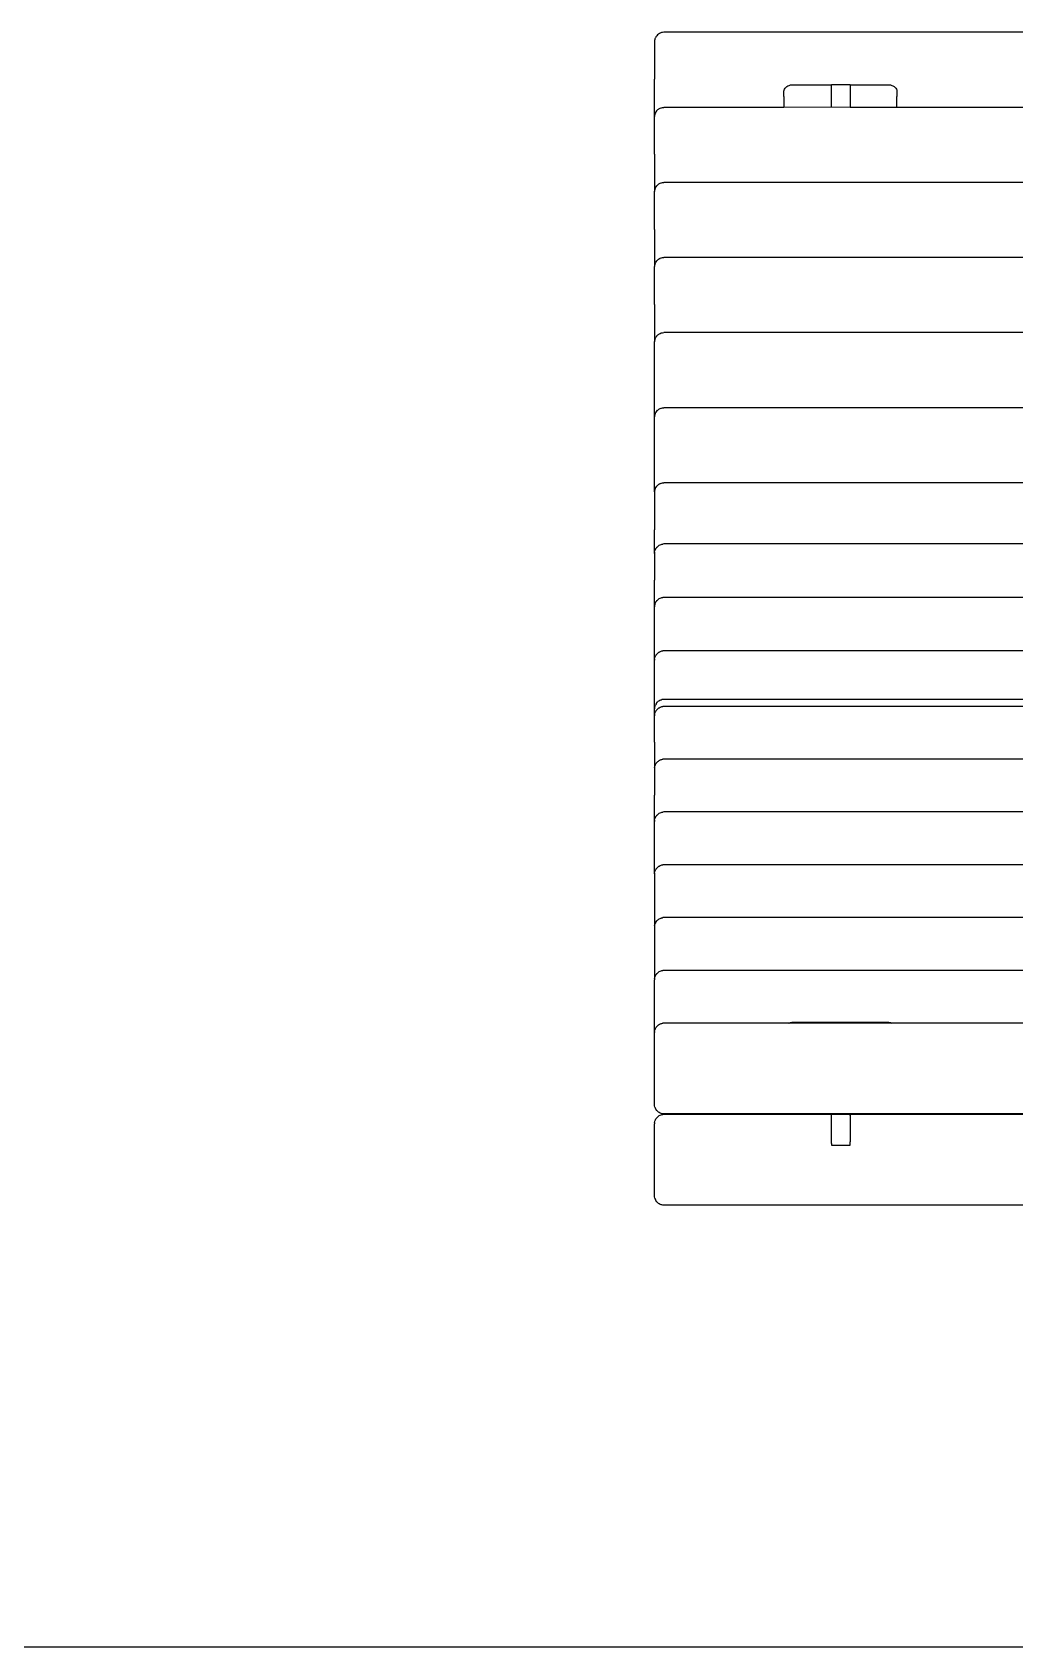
# Model space of a CAD drawing. Header units: inches. Extents: x 15 to 4613, y 7 to 3258.
# Drawn here: x 2331 to 2853, y 1765 to 2623 of the extents above; entities that cross this region are included whole.
import ezdxf

# ---------------------------------------------------------------- set-up
doc = ezdxf.new("R2010")
doc.units = ezdxf.units.IN
doc.header["$MEASUREMENT"] = 0

msp = doc.modelspace()

# ---------------------------------------------------------------- linework, layer by layer
for p, q in [((2661.78, 2618.13), (2661.73, 2617.63)), ((2661.73, 2617.63), (2661.73, 2597.67)), ((2661.92, 2618.99), (2661.78, 2618.13)), ((2661.92, 2618.99), (2662.2, 2619.61)), ((2662.46, 2620.23), (2662.2, 2619.65)), ((2662.2, 2619.65), (2662.2, 2619.61)), ((2662.89, 2620.8), (2662.46, 2620.23)), ((2663.27, 2621.22), (2662.89, 2620.8)), ((2663.79, 2621.67), (2663.27, 2621.22)), ((2664.42, 2622.04), (2663.79, 2621.67)), ((2664.76, 2622.2), (2664.42, 2622.04)), ((2665.37, 2622.43), (2664.76, 2622.2)), ((2666.04, 2622.58), (2665.37, 2622.43)), ((2666.73, 2622.61), (2666.04, 2622.58)), ((3256.73, 2622.61), (2666.73, 2622.61)), ((2661.73, 2578.03), (2661.73, 2597.67)), ((2730.55, 2591.27), (2730.61, 2591.81)), ((2730.55, 2588.42), (2730.55, 2591.27)), ((2730.61, 2591.81), (2730.8, 2592.35)), ((2730.8, 2592.35), (2731.1, 2592.86)), ((2731.1, 2592.86), (2731.51, 2593.33)), ((2731.51, 2593.33), (2732.02, 2593.75)), ((2732.02, 2593.75), (2732.63, 2594.11)), ((2732.63, 2594.11), (2733.28, 2594.39)), ((2733.28, 2594.39), (2734.01, 2594.6)), ((2734.01, 2594.6), (2734.27, 2594.65)), ((2734.27, 2594.65), (2734.77, 2594.73)), ((2734.77, 2594.73), (2735.55, 2594.77)), ((2735.55, 2594.77), (2755.75, 2594.77)), ((2765.75, 2594.77), (2755.75, 2594.77)), ((2755.75, 2591.92), (2755.75, 2594.77)), ((2755.75, 2585.51), (2755.75, 2591.92)), ((2765.75, 2594.77), (2785.55, 2594.77)), ((2765.75, 2594.77), (2765.75, 2591.92)), ((2765.75, 2591.92), (2765.75, 2585.51)), ((2785.55, 2594.77), (2786.33, 2594.73)), ((2786.33, 2594.73), (2786.83, 2594.65)), ((2786.83, 2594.65), (2787.1, 2594.6)), ((2787.1, 2594.6), (2787.82, 2594.39)), ((2787.82, 2594.39), (2788.47, 2594.11)), ((2788.47, 2594.11), (2789.09, 2593.75)), ((2789.09, 2593.75), (2789.6, 2593.33)), ((2789.6, 2593.33), (2790.01, 2592.86)), ((2790.01, 2592.86), (2790.31, 2592.35)), ((2790.31, 2592.35), (2790.49, 2591.81)), ((2790.49, 2591.81), (2790.55, 2591.27)), ((2790.55, 2591.27), (2790.55, 2588.42)), ((2664.76, 2582.31), (2665.32, 2582.52)), ((2665.32, 2582.52), (2665.37, 2582.54)), ((2665.37, 2582.54), (2666.01, 2582.68)), ((2666.01, 2582.68), (2666.73, 2582.72)), ((2730.55, 2582.72), (2666.73, 2582.72)), ((2730.55, 2588.42), (2730.55, 2582.72)), ((2755.75, 2582.73), (2730.55, 2582.72)), ((2755.75, 2584.53), (2755.75, 2585.51)), ((2755.75, 2583.38), (2755.75, 2584.53)), ((2755.75, 2582.73), (2755.75, 2583.38)), ((2765.75, 2582.72), (2755.75, 2582.73)), ((2765.75, 2585.51), (2765.75, 2584.53)), ((2765.75, 2584.53), (2765.75, 2583.38)), ((2765.75, 2583.38), (2765.75, 2582.72)), ((2790.55, 2582.72), (2765.75, 2582.72)), ((2790.55, 2582.72), (2790.55, 2588.42)), ((3132.5, 2582.72), (2790.55, 2582.72)), ((2661.73, 2578.03), (2661.74, 2577.88)), ((2661.73, 2577.73), (2661.74, 2577.88)), ((2661.73, 2557.78), (2661.73, 2577.73)), ((2661.78, 2578.24), (2661.74, 2577.88)), ((2661.92, 2579.1), (2661.78, 2578.24)), ((2661.93, 2579.13), (2661.92, 2579.1)), ((2661.93, 2579.13), (2662.18, 2579.71)), ((2662.2, 2579.75), (2662.18, 2579.71)), ((2662.2, 2579.75), (2662.46, 2580.34)), ((2662.46, 2580.34), (2662.52, 2580.42)), ((2662.52, 2580.42), (2662.89, 2580.9)), ((2662.89, 2580.9), (2662.95, 2580.97)), ((2662.95, 2580.97), (2663.27, 2581.33)), ((2663.27, 2581.33), (2663.45, 2581.49)), ((2663.45, 2581.49), (2663.79, 2581.78)), ((2663.79, 2581.78), (2664.02, 2581.92)), ((2664.02, 2581.92), (2664.42, 2582.15)), ((2664.42, 2582.15), (2664.65, 2582.26)), ((2664.65, 2582.26), (2664.76, 2582.31)), ((2661.73, 2557.78), (2661.73, 2538.14)), ((2661.93, 2539.22), (2662.18, 2539.81)), ((2662.2, 2539.85), (2662.18, 2539.81)), ((2662.2, 2539.85), (2662.46, 2540.43)), ((2662.46, 2540.43), (2662.52, 2540.51)), ((2662.52, 2540.51), (2662.89, 2541)), ((2662.89, 2541), (2662.95, 2541.07)), ((2662.95, 2541.07), (2663.27, 2541.42)), ((2663.27, 2541.42), (2663.45, 2541.58)), ((2663.45, 2541.58), (2663.79, 2541.87)), ((2663.79, 2541.87), (2664.02, 2542.01)), ((2664.02, 2542.01), (2664.42, 2542.24)), ((2664.42, 2542.24), (2664.65, 2542.35)), ((2664.65, 2542.35), (2664.76, 2542.4)), ((2664.76, 2542.4), (2665.32, 2542.62)), ((2665.32, 2542.62), (2665.37, 2542.64)), ((2665.37, 2542.64), (2666.01, 2542.78)), ((2666.01, 2542.78), (2666.73, 2542.82)), ((3256.73, 2542.82), (2666.73, 2542.82)), ((2661.74, 2537.98), (2661.73, 2538.14)), ((2661.73, 2537.83), (2661.74, 2537.98)), ((2661.73, 2517.88), (2661.73, 2537.83)), ((2661.78, 2538.34), (2661.74, 2537.98)), ((2661.92, 2539.19), (2661.78, 2538.34)), ((2661.93, 2539.22), (2661.92, 2539.19)), ((2661.73, 2517.88), (2661.73, 2498.23)), ((2661.74, 2498.08), (2661.73, 2498.23)), ((2661.73, 2497.92), (2661.74, 2498.08)), ((2661.73, 2477.97), (2661.73, 2497.92)), ((2661.78, 2498.42), (2661.74, 2498.08)), ((2661.92, 2499.29), (2661.78, 2498.42)), ((2661.93, 2499.32), (2661.92, 2499.29)), ((2661.93, 2499.32), (2662.2, 2499.91)), ((2662.2, 2499.95), (2662.46, 2500.53)), ((2662.2, 2499.91), (2662.2, 2499.95)), ((2662.46, 2500.53), (2662.52, 2500.61)), ((2662.52, 2500.61), (2662.89, 2501.1)), ((2662.89, 2501.1), (2662.95, 2501.16)), ((2662.95, 2501.16), (2663.27, 2501.52)), ((2663.27, 2501.52), (2663.45, 2501.68)), ((2663.45, 2501.68), (2663.79, 2501.97)), ((2663.79, 2501.97), (2664.02, 2502.11)), ((2664.02, 2502.11), (2664.42, 2502.34)), ((2664.42, 2502.34), (2664.65, 2502.45)), ((2664.65, 2502.45), (2664.76, 2502.5)), ((2664.76, 2502.5), (2665.32, 2502.71)), ((2665.32, 2502.71), (2665.37, 2502.73)), ((2665.37, 2502.73), (2666.04, 2502.88)), ((2666.04, 2502.88), (2666.73, 2502.91)), ((3256.73, 2502.91), (2666.73, 2502.91)), ((2661.73, 2477.97), (2661.73, 2458.33)), ((2664.02, 2462.2), (2664.42, 2462.43)), ((2664.42, 2462.43), (2664.65, 2462.54)), ((2664.65, 2462.54), (2664.76, 2462.59)), ((2664.76, 2462.59), (2665.32, 2462.81)), ((2665.32, 2462.81), (2665.37, 2462.83)), ((2665.37, 2462.83), (2666.01, 2462.97)), ((2666.01, 2462.97), (2666.73, 2463.01)), ((3256.73, 2463.01), (2666.73, 2463.01)), ((2661.74, 2458.17), (2661.73, 2458.33)), ((2661.73, 2458.02), (2661.74, 2458.17)), ((2661.73, 2438.07), (2661.73, 2458.02)), ((2661.78, 2458.53), (2661.74, 2458.17)), ((2661.92, 2459.39), (2661.78, 2458.53)), ((2661.93, 2459.41), (2661.92, 2459.39)), ((2661.93, 2459.41), (2662.18, 2460)), ((2662.2, 2460.04), (2662.18, 2460)), ((2662.2, 2460.04), (2662.46, 2460.62)), ((2662.46, 2460.62), (2662.52, 2460.7)), ((2662.52, 2460.7), (2662.89, 2461.19)), ((2662.89, 2461.19), (2662.95, 2461.26)), ((2662.95, 2461.26), (2663.27, 2461.61)), ((2663.27, 2461.61), (2663.45, 2461.77)), ((2663.45, 2461.77), (2663.79, 2462.06)), ((2663.79, 2462.06), (2664.02, 2462.2)), ((2661.73, 2418.42), (2661.73, 2438.07)), ((2661.92, 2419.48), (2661.78, 2418.61)), ((2661.93, 2419.51), (2661.92, 2419.48)), ((2661.93, 2419.51), (2662.2, 2420.1)), ((2662.2, 2420.14), (2662.46, 2420.72)), ((2662.2, 2420.1), (2662.2, 2420.14)), ((2662.46, 2420.72), (2662.52, 2420.8)), ((2662.52, 2420.8), (2662.89, 2421.29)), ((2662.89, 2421.29), (2662.95, 2421.35)), ((2662.95, 2421.35), (2663.27, 2421.71)), ((2663.27, 2421.71), (2663.45, 2421.87)), ((2663.45, 2421.87), (2663.79, 2422.16)), ((2663.79, 2422.16), (2664.02, 2422.3)), ((2664.02, 2422.3), (2664.42, 2422.53)), ((2664.42, 2422.53), (2664.65, 2422.64)), ((2664.65, 2422.64), (2664.76, 2422.69)), ((2664.76, 2422.69), (2665.32, 2422.9)), ((2665.32, 2422.9), (2665.37, 2422.92)), ((2665.37, 2422.92), (2666.04, 2423.07)), ((2666.04, 2423.07), (2666.73, 2423.1)), ((3256.73, 2423.1), (2666.73, 2423.1)), ((2661.74, 2418.27), (2661.73, 2418.42)), ((2661.73, 2418.11), (2661.74, 2418.27)), ((2661.73, 2398.16), (2661.73, 2418.11)), ((2661.78, 2418.61), (2661.74, 2418.27)), ((2661.73, 2378.52), (2661.73, 2398.16)), ((2661.74, 2378.36), (2661.73, 2378.52)), ((2661.74, 2378.36), (2661.73, 2378.21)), ((2661.73, 2378.21), (2661.73, 2358.26)), ((2661.78, 2378.71), (2661.74, 2378.36)), ((2661.92, 2379.58), (2661.78, 2378.71)), ((2661.93, 2379.6), (2661.92, 2379.58)), ((2661.93, 2379.6), (2662.2, 2380.19)), ((2662.2, 2380.23), (2662.46, 2380.81)), ((2662.2, 2380.19), (2662.2, 2380.23)), ((2662.46, 2380.81), (2662.52, 2380.89)), ((2662.52, 2380.89), (2662.89, 2381.38)), ((2662.89, 2381.38), (2662.95, 2381.45)), ((2662.95, 2381.45), (2663.27, 2381.8)), ((2663.27, 2381.8), (2663.45, 2381.96)), ((2663.45, 2381.96), (2663.79, 2382.25)), ((2663.79, 2382.25), (2664.02, 2382.39)), ((2664.02, 2382.39), (2664.42, 2382.62)), ((2664.42, 2382.62), (2664.65, 2382.73)), ((2664.65, 2382.73), (2664.76, 2382.79)), ((2664.76, 2382.79), (2665.32, 2383)), ((2665.32, 2383), (2665.37, 2383.02)), ((2665.37, 2383.02), (2666.04, 2383.16)), ((2666.04, 2383.16), (2666.73, 2383.19)), ((3256.73, 2383.19), (2666.73, 2383.19)), ((2661.73, 2345.68), (2661.73, 2358.26)), ((2661.78, 2346.3), (2661.73, 2345.68)), ((2661.73, 2345.68), (2661.73, 2331.49)), ((2661.78, 2346.3), (2661.92, 2347.01)), ((2661.92, 2347.01), (2661.93, 2347.04)), ((2661.93, 2347.04), (2662.18, 2347.74)), ((2662.2, 2347.79), (2662.18, 2347.74)), ((2662.2, 2347.79), (2662.46, 2348.23)), ((2662.46, 2348.23), (2662.52, 2348.32)), ((2662.52, 2348.32), (2662.65, 2348.49)), ((2662.65, 2348.49), (2662.89, 2348.88)), ((2662.89, 2348.88), (2662.95, 2348.94)), ((2662.95, 2348.94), (2663.27, 2349.25)), ((2663.27, 2349.25), (2663.45, 2349.42)), ((2663.45, 2349.42), (2663.79, 2349.73)), ((2663.79, 2349.73), (2664.02, 2349.87)), ((2664.02, 2349.87), (2664.23, 2350)), ((2664.23, 2350), (2664.65, 2350.21)), ((2664.65, 2350.21), (2664.76, 2350.26)), ((2664.76, 2350.26), (2665.18, 2350.44)), ((2665.18, 2350.44), (2665.32, 2350.47)), ((2665.32, 2350.47), (2665.66, 2350.57)), ((2665.66, 2350.57), (2666.01, 2350.62)), ((2666.01, 2350.62), (2666.18, 2350.65)), ((2666.73, 2350.68), (2666.18, 2350.65)), ((3240.57, 2350.68), (2666.73, 2350.68)), ((2661.73, 2317.31), (2661.73, 2331.49)), ((2661.78, 2317.92), (2661.73, 2317.31)), ((2661.73, 2303.12), (2661.73, 2317.31)), ((2661.92, 2318.48), (2661.78, 2317.92)), ((2661.92, 2318.63), (2661.93, 2318.67)), ((2661.92, 2318.63), (2661.93, 2318.52)), ((2661.92, 2318.48), (2661.93, 2318.52)), ((2661.93, 2318.67), (2662.18, 2319.36)), ((2662.18, 2319.36), (2662.2, 2319.41)), ((2662.2, 2319.41), (2662.46, 2319.85)), ((2662.46, 2319.85), (2662.52, 2319.95)), ((2662.52, 2319.95), (2662.65, 2320.11)), ((2662.65, 2320.11), (2662.89, 2320.51)), ((2662.89, 2320.51), (2662.95, 2320.57)), ((2662.95, 2320.57), (2663.27, 2320.87)), ((2663.27, 2320.87), (2663.46, 2321.04)), ((2663.46, 2321.04), (2663.79, 2321.35)), ((2663.79, 2321.35), (2664.02, 2321.5)), ((2664.02, 2321.5), (2664.23, 2321.62)), ((2664.23, 2321.62), (2664.65, 2321.83)), ((2664.65, 2321.83), (2664.76, 2321.89)), ((2664.76, 2321.89), (2665.18, 2322.06)), ((2665.18, 2322.06), (2665.32, 2322.1)), ((2665.32, 2322.1), (2665.66, 2322.19)), ((2665.66, 2322.19), (2666.01, 2322.24)), ((2666.01, 2322.24), (2666.18, 2322.27)), ((2666.73, 2322.3), (2666.18, 2322.27)), ((3240.57, 2322.3), (2666.73, 2322.3)), ((2661.73, 2288.93), (2661.73, 2303.12)), ((2661.93, 2290.29), (2662.18, 2290.99)), ((2662.18, 2290.99), (2662.2, 2291.04)), ((2662.2, 2291.04), (2662.46, 2291.47)), ((2662.46, 2291.47), (2662.52, 2291.57)), ((2662.52, 2291.57), (2662.65, 2291.74)), ((2662.65, 2291.74), (2662.89, 2292.13)), ((2662.89, 2292.13), (2662.95, 2292.19)), ((2662.95, 2292.19), (2663.27, 2292.49)), ((2663.27, 2292.49), (2663.46, 2292.66)), ((2663.46, 2292.66), (2663.79, 2292.97)), ((2663.79, 2292.97), (2664.02, 2293.12)), ((2664.02, 2293.12), (2664.23, 2293.24)), ((2664.23, 2293.24), (2664.65, 2293.45)), ((2664.65, 2293.45), (2664.76, 2293.51)), ((2664.76, 2293.51), (2665.18, 2293.68)), ((2665.18, 2293.68), (2665.32, 2293.72)), ((2665.32, 2293.72), (2665.66, 2293.81)), ((2665.66, 2293.81), (2666.01, 2293.87)), ((2666.01, 2293.87), (2666.18, 2293.89)), ((2666.73, 2293.93), (2666.18, 2293.89)), ((3240.57, 2293.93), (2666.73, 2293.93)), ((2661.78, 2289.54), (2661.73, 2288.93)), ((2661.73, 2274.74), (2661.73, 2288.93)), ((2661.78, 2289.54), (2661.92, 2290.26)), ((2661.92, 2290.26), (2661.93, 2290.29)), ((2661.73, 2263.11), (2661.73, 2274.74)), ((2661.93, 2264.43), (2662.2, 2265.22)), ((2662.52, 2265.78), (2662.2, 2265.22)), ((2662.65, 2266), (2662.52, 2265.78)), ((2662.89, 2266.27), (2662.65, 2266)), ((2662.89, 2266.27), (2662.95, 2266.33)), ((2662.95, 2266.33), (2663.46, 2266.9)), ((2663.79, 2267.1), (2663.46, 2266.9)), ((2663.79, 2267.1), (2664.02, 2267.29)), ((2664.02, 2267.29), (2664.16, 2267.38)), ((2664.42, 2267.55), (2664.16, 2267.38)), ((2664.65, 2267.64), (2664.42, 2267.55)), ((2664.76, 2267.69), (2664.65, 2267.64)), ((2664.76, 2267.69), (2665.32, 2267.89)), ((2665.32, 2267.89), (2665.37, 2267.91)), ((2665.66, 2268), (2665.37, 2267.91)), ((2665.99, 2268.06), (2665.66, 2268)), ((2666.35, 2268.09), (2665.99, 2268.06)), ((2666.73, 2268.1), (2666.35, 2268.09)), ((2666.73, 2268.1), (2666.54, 2268.05)), ((3231.16, 2268.1), (2666.73, 2268.1)), ((2661.78, 2263.78), (2661.73, 2263.11)), ((2661.73, 2259.36), (2661.73, 2263.11)), ((2661.78, 2259.98), (2661.73, 2259.36)), ((2661.73, 2245.33), (2661.73, 2259.36)), ((2661.92, 2264.35), (2661.78, 2263.78)), ((2661.78, 2259.98), (2661.92, 2260.68)), ((2661.92, 2264.35), (2661.93, 2264.43)), ((2661.92, 2260.68), (2661.93, 2260.72)), ((2661.93, 2260.72), (2662.18, 2261.42)), ((2662.2, 2261.47), (2662.18, 2261.42)), ((2662.2, 2261.47), (2662.46, 2261.9)), ((2662.46, 2261.9), (2662.52, 2262)), ((2662.52, 2262), (2662.65, 2262.17)), ((2662.65, 2262.17), (2662.89, 2262.56)), ((2662.89, 2262.56), (2662.95, 2262.62)), ((2662.95, 2262.62), (2663.27, 2262.92)), ((2663.27, 2262.92), (2663.45, 2263.09)), ((2663.45, 2263.09), (2663.79, 2263.41)), ((2663.79, 2263.41), (2664.02, 2263.55)), ((2664.02, 2263.55), (2664.23, 2263.67)), ((2664.23, 2263.67), (2664.65, 2263.89)), ((2664.65, 2263.89), (2664.76, 2263.94)), ((2664.76, 2263.94), (2665.18, 2264.12)), ((2665.18, 2264.12), (2665.32, 2264.15)), ((2665.32, 2264.15), (2665.66, 2264.24)), ((2665.66, 2264.24), (2666.01, 2264.3)), ((2666.01, 2264.3), (2666.18, 2264.32)), ((2666.73, 2264.36), (2666.18, 2264.32)), ((3227.18, 2264.36), (2666.73, 2264.36)), ((2661.73, 2245.33), (2661.73, 2231.31)), ((2661.78, 2231.92), (2661.73, 2231.31)), ((2661.73, 2231.31), (2661.73, 2217.28)), ((2661.78, 2231.92), (2661.92, 2232.63)), ((2661.92, 2232.63), (2661.93, 2232.67)), ((2661.93, 2232.67), (2662.18, 2233.37)), ((2662.18, 2233.37), (2662.2, 2233.42)), ((2662.2, 2233.42), (2662.46, 2233.85)), ((2662.46, 2233.85), (2662.52, 2233.95)), ((2662.52, 2233.95), (2662.65, 2234.12)), ((2662.65, 2234.12), (2662.89, 2234.51)), ((2662.89, 2234.51), (2662.95, 2234.57)), ((2662.95, 2234.57), (2663.27, 2234.87)), ((2663.27, 2234.87), (2663.46, 2235.05)), ((2663.46, 2235.05), (2663.79, 2235.35)), ((2663.79, 2235.35), (2664.02, 2235.5)), ((2664.02, 2235.5), (2664.23, 2235.62)), ((2664.23, 2235.62), (2664.65, 2235.83)), ((2664.65, 2235.83), (2664.76, 2235.89)), ((2664.76, 2235.89), (2665.18, 2236.06)), ((2665.18, 2236.06), (2665.32, 2236.1)), ((2665.32, 2236.1), (2665.66, 2236.19)), ((2665.66, 2236.19), (2666.01, 2236.25)), ((2666.01, 2236.25), (2666.18, 2236.27)), ((2666.73, 2236.3), (2666.18, 2236.27)), ((3256.73, 2236.3), (2666.73, 2236.3)), ((2661.73, 2203.26), (2661.73, 2217.28)), ((2661.93, 2204.61), (2662.18, 2205.31)), ((2662.2, 2205.36), (2662.18, 2205.31)), ((2662.2, 2205.36), (2662.46, 2205.8)), ((2662.46, 2205.8), (2662.52, 2205.89)), ((2662.52, 2205.89), (2662.65, 2206.07)), ((2662.65, 2206.07), (2662.89, 2206.46)), ((2662.89, 2206.46), (2662.95, 2206.52)), ((2662.95, 2206.52), (2663.27, 2206.82)), ((2663.27, 2206.82), (2663.45, 2206.99)), ((2663.45, 2206.99), (2663.79, 2207.3)), ((2663.79, 2207.3), (2664.02, 2207.44)), ((2664.02, 2207.44), (2664.23, 2207.57)), ((2664.23, 2207.57), (2664.65, 2207.78)), ((2664.65, 2207.78), (2664.76, 2207.84)), ((2664.76, 2207.84), (2665.18, 2208.01)), ((2665.18, 2208.01), (2665.32, 2208.05)), ((2665.32, 2208.05), (2665.66, 2208.14)), ((2665.66, 2208.14), (2666.01, 2208.19)), ((2666.01, 2208.19), (2666.18, 2208.22)), ((2666.73, 2208.25), (2666.18, 2208.22)), ((3256.73, 2208.25), (2666.73, 2208.25)), ((2661.78, 2203.87), (2661.73, 2203.26)), ((2661.73, 2189.23), (2661.73, 2203.26)), ((2661.78, 2203.87), (2661.92, 2204.58)), ((2661.92, 2204.58), (2661.93, 2204.61)), ((2661.73, 2175.42), (2661.73, 2189.23)), ((2663.46, 2178.94), (2663.79, 2179.25)), ((2663.79, 2179.25), (2664.02, 2179.39)), ((2664.02, 2179.39), (2664.23, 2179.52)), ((2664.23, 2179.52), (2664.65, 2179.73)), ((2664.65, 2179.73), (2664.76, 2179.79)), ((2664.76, 2179.79), (2665.18, 2179.96)), ((2665.18, 2179.96), (2665.32, 2179.99)), ((2665.32, 2179.99), (2665.66, 2180.09)), ((2665.66, 2180.09), (2666.01, 2180.14)), ((2666.01, 2180.14), (2666.18, 2180.17)), ((2666.73, 2180.2), (2666.18, 2180.17)), ((3256.73, 2180.2), (2666.73, 2180.2)), ((2661.78, 2175.82), (2661.73, 2175.42)), ((2661.73, 2175.42), (2661.73, 2161.18)), ((2661.78, 2175.82), (2661.92, 2176.53)), ((2661.92, 2176.53), (2661.93, 2176.56)), ((2661.93, 2176.56), (2662.18, 2177.26)), ((2662.18, 2177.26), (2662.2, 2177.31)), ((2662.2, 2177.31), (2662.46, 2177.75)), ((2662.46, 2177.75), (2662.52, 2177.84)), ((2662.52, 2177.84), (2662.65, 2178.01)), ((2662.65, 2178.01), (2662.89, 2178.4)), ((2662.89, 2178.4), (2662.95, 2178.46)), ((2662.95, 2178.46), (2663.27, 2178.76)), ((2663.27, 2178.76), (2663.46, 2178.94)), ((2661.73, 2161.18), (2661.73, 2147.15)), ((2661.78, 2147.77), (2661.73, 2147.15)), ((2661.73, 2147.15), (2661.73, 2133.12)), ((2661.78, 2147.77), (2661.92, 2148.47)), ((2661.92, 2148.47), (2661.93, 2148.51)), ((2661.93, 2148.51), (2662.18, 2149.21)), ((2662.2, 2149.26), (2662.18, 2149.21)), ((2662.2, 2149.26), (2662.46, 2149.69)), ((2662.46, 2149.69), (2662.52, 2149.79)), ((2662.52, 2149.79), (2662.65, 2149.96)), ((2662.65, 2149.96), (2662.89, 2150.35)), ((2662.89, 2150.35), (2662.95, 2150.41)), ((2662.95, 2150.41), (2663.27, 2150.71)), ((2663.27, 2150.71), (2663.45, 2150.88)), ((2663.45, 2150.88), (2663.79, 2151.19)), ((2663.79, 2151.19), (2664.02, 2151.34)), ((2664.02, 2151.34), (2664.23, 2151.46)), ((2664.23, 2151.46), (2664.65, 2151.68)), ((2664.65, 2151.68), (2664.76, 2151.73)), ((2664.76, 2151.73), (2665.18, 2151.91)), ((2665.18, 2151.91), (2665.32, 2151.94)), ((2665.32, 2151.94), (2665.66, 2152.03)), ((2665.66, 2152.03), (2666.01, 2152.09)), ((2666.01, 2152.09), (2666.18, 2152.11)), ((2666.73, 2152.15), (2666.18, 2152.11)), ((3256.73, 2152.15), (2666.73, 2152.15)), ((2661.73, 2133.12), (2661.73, 2119.1)), ((2661.78, 2119.71), (2661.73, 2119.1)), ((2661.78, 2119.71), (2661.92, 2120.42)), ((2661.92, 2120.42), (2661.93, 2120.46)), ((2661.93, 2120.46), (2662.18, 2121.16)), ((2662.2, 2121.21), (2662.18, 2121.16)), ((2662.2, 2121.21), (2662.46, 2121.64)), ((2662.46, 2121.64), (2662.52, 2121.74)), ((2662.52, 2121.74), (2662.65, 2121.91)), ((2662.65, 2121.91), (2662.89, 2122.3)), ((2662.89, 2122.3), (2662.95, 2122.36)), ((2662.95, 2122.36), (2663.27, 2122.66)), ((2663.27, 2122.66), (2663.45, 2122.83)), ((2663.45, 2122.83), (2663.79, 2123.14)), ((2663.79, 2123.14), (2664.02, 2123.29)), ((2664.02, 2123.29), (2664.23, 2123.41)), ((2664.23, 2123.41), (2664.65, 2123.62)), ((2664.65, 2123.62), (2664.76, 2123.68)), ((2664.76, 2123.68), (2665.18, 2123.85)), ((2665.18, 2123.85), (2665.32, 2123.89)), ((2665.32, 2123.89), (2665.66, 2123.98)), ((2665.66, 2123.98), (2666.01, 2124.04)), ((2666.01, 2124.04), (2666.18, 2124.06)), ((2666.73, 2124.09), (2666.18, 2124.06)), ((3256.73, 2124.09), (2666.73, 2124.09)), ((2661.73, 2105.07), (2661.73, 2119.1)), ((2661.73, 2091.05), (2661.73, 2105.07)), ((2662.2, 2093.15), (2662.46, 2093.59)), ((2662.46, 2093.59), (2662.52, 2093.68)), ((2662.52, 2093.68), (2662.65, 2093.86)), ((2662.65, 2093.86), (2662.89, 2094.25)), ((2662.89, 2094.25), (2662.95, 2094.31)), ((2662.95, 2094.31), (2663.27, 2094.61)), ((2663.27, 2094.61), (2663.46, 2094.78)), ((2663.46, 2094.78), (2663.79, 2095.09)), ((2663.79, 2095.09), (2664.02, 2095.23)), ((2664.02, 2095.23), (2664.23, 2095.36)), ((2664.23, 2095.36), (2664.65, 2095.57)), ((2664.65, 2095.57), (2664.76, 2095.63)), ((2664.76, 2095.63), (2665.18, 2095.8)), ((2665.18, 2095.8), (2665.32, 2095.84)), ((2665.32, 2095.84), (2665.66, 2095.93)), ((2665.66, 2095.93), (2666.01, 2095.98)), ((2666.01, 2095.98), (2666.18, 2096.01)), ((2666.73, 2096.04), (2666.18, 2096.01)), ((2733.2, 2096.04), (2666.73, 2096.04)), ((2733.2, 2096.04), (2733.28, 2096.08)), ((2733.28, 2096.04), (2733.2, 2096.04)), ((2733.28, 2096.08), (2734.01, 2096.34)), ((2734.01, 2096.04), (2733.28, 2096.04)), ((2734.01, 2096.34), (2734.77, 2096.5)), ((2734.77, 2096.04), (2734.01, 2096.04)), ((2734.77, 2096.5), (2735.55, 2096.55)), ((2735.55, 2096.04), (2734.77, 2096.04)), ((2735.55, 2096.55), (2785.55, 2096.55)), ((2785.55, 2096.04), (2735.55, 2096.04)), ((2785.55, 2096.55), (2786.33, 2096.5)), ((2786.33, 2096.04), (2785.55, 2096.04)), ((2786.33, 2096.5), (2787.1, 2096.34)), ((2787.1, 2096.04), (2786.33, 2096.04)), ((2787.1, 2096.34), (2787.82, 2096.08)), ((2787.82, 2096.04), (2787.1, 2096.04)), ((2787.82, 2096.08), (2787.9, 2096.04)), ((2787.9, 2096.04), (2787.82, 2096.04)), ((3135.15, 2096.04), (2787.9, 2096.04)), ((2661.78, 2091.66), (2661.73, 2091.05)), ((2661.73, 2077.02), (2661.73, 2091.05)), ((2661.78, 2091.66), (2661.92, 2092.37)), ((2661.92, 2092.37), (2661.93, 2092.4)), ((2661.93, 2092.4), (2662.18, 2093.1)), ((2662.18, 2093.1), (2662.2, 2093.15)), ((2661.73, 2052.79), (2661.73, 2077.02)), ((2661.78, 2052.43), (2661.73, 2052.79)), ((2661.78, 2052.17), (2661.78, 2052.43)), ((2661.92, 2051.46), (2661.78, 2052.17)), ((2661.92, 2051.46), (2662.2, 2050.68)), ((2662.46, 2050.24), (2662.2, 2050.68)), ((2661.78, 2043.19), (2661.73, 2042.58)), ((2661.73, 2028.55), (2661.73, 2042.58)), ((2661.78, 2043.19), (2661.92, 2043.9)), ((2661.92, 2043.9), (2662.2, 2044.69)), ((2662.2, 2044.69), (2662.46, 2045.12)), ((2662.89, 2049.58), (2662.46, 2050.24)), ((2662.46, 2045.12), (2662.65, 2045.39)), ((2662.65, 2045.39), (2662.89, 2045.78)), ((2663.27, 2049.22), (2662.89, 2049.58)), ((2662.89, 2045.78), (2663.27, 2046.14)), ((2663.79, 2048.74), (2663.27, 2049.22)), ((2663.27, 2046.14), (2663.46, 2046.32)), ((2663.46, 2046.32), (2663.79, 2046.62)), ((2664.23, 2048.47), (2663.79, 2048.74)), ((2663.79, 2046.62), (2664.23, 2046.89)), ((2664.76, 2048.2), (2664.23, 2048.47)), ((2664.23, 2046.89), (2664.76, 2047.16)), ((2665.18, 2048.03), (2664.76, 2048.2)), ((2664.76, 2047.16), (2665.18, 2047.33)), ((2665.66, 2047.9), (2665.18, 2048.03)), ((2665.18, 2047.33), (2665.66, 2047.46)), ((2666.18, 2047.82), (2665.66, 2047.9)), ((2665.66, 2047.46), (2666.18, 2047.54)), ((2666.73, 2047.79), (2666.18, 2047.82)), ((2666.73, 2047.57), (2666.18, 2047.54)), ((2730.55, 2047.79), (2666.73, 2047.79)), ((2730.55, 2047.57), (2666.73, 2047.57)), ((2730.55, 2047.79), (2730.55, 2047.57)), ((2755.75, 2047.79), (2730.55, 2047.79)), ((2755.75, 2047.57), (2730.55, 2047.57)), ((2755.75, 2047.79), (2755.75, 2047.57)), ((2765.75, 2047.79), (2755.75, 2047.79)), ((2765.75, 2047.57), (2755.75, 2047.57)), ((2755.75, 2047.57), (2755.75, 2047.44)), ((2755.75, 2047.22), (2755.75, 2047.44)), ((2755.75, 2046.91), (2755.75, 2047.22)), ((2755.75, 2032.88), (2755.75, 2046.91)), ((2765.75, 2047.79), (2765.75, 2047.57)), ((2790.55, 2047.79), (2765.75, 2047.79)), ((2790.55, 2047.57), (2765.75, 2047.57)), ((2765.75, 2047.57), (2765.75, 2047.44)), ((2765.75, 2047.44), (2765.75, 2047.22)), ((2765.75, 2046.91), (2765.75, 2047.22)), ((2765.75, 2046.91), (2765.75, 2032.88)), ((2790.55, 2047.57), (2790.55, 2047.79)), ((2877.44, 2047.79), (2790.55, 2047.79)), ((2878.01, 2047.57), (2790.55, 2047.57)), ((2661.73, 2004.32), (2661.73, 2028.55)), ((2755.75, 2032.48), (2755.75, 2032.88)), ((2755.75, 2032), (2755.75, 2032.48)), ((2755.75, 2032), (2755.75, 2031.45)), ((2755.75, 2031.45), (2755.75, 2031.21)), ((2755.75, 2031.21), (2765.75, 2031.21)), ((2765.75, 2032.48), (2765.75, 2032.88)), ((2765.75, 2032), (2765.75, 2032.48)), ((2765.75, 2031.45), (2765.75, 2032)), ((2765.75, 2031.21), (2765.75, 2031.45)), ((2661.78, 2003.96), (2661.73, 2004.32)), ((2661.78, 2003.7), (2661.78, 2003.96)), ((2661.92, 2003), (2661.78, 2003.7)), ((2661.92, 2003), (2662.2, 2002.21)), ((2662.46, 2001.78), (2662.2, 2002.21)), ((2662.89, 2001.12), (2662.46, 2001.78)), ((2663.27, 2000.76), (2662.89, 2001.12)), ((2663.79, 2000.28), (2663.27, 2000.76)), ((2664.23, 2000.01), (2663.79, 2000.28)), ((2664.76, 1999.74), (2664.23, 2000.01)), ((2665.18, 1999.56), (2664.76, 1999.74)), ((2665.66, 1999.44), (2665.18, 1999.56)), ((2666.18, 1999.36), (2665.66, 1999.44)), ((2666.73, 1999.32), (2666.18, 1999.36)), ((2904.58, 1999.32), (2666.73, 1999.32)), ((308.9, 1764.66), (3099.57, 1764.66))]:
    msp.add_line(p, q)

doc.saveas('drawing.dxf')
